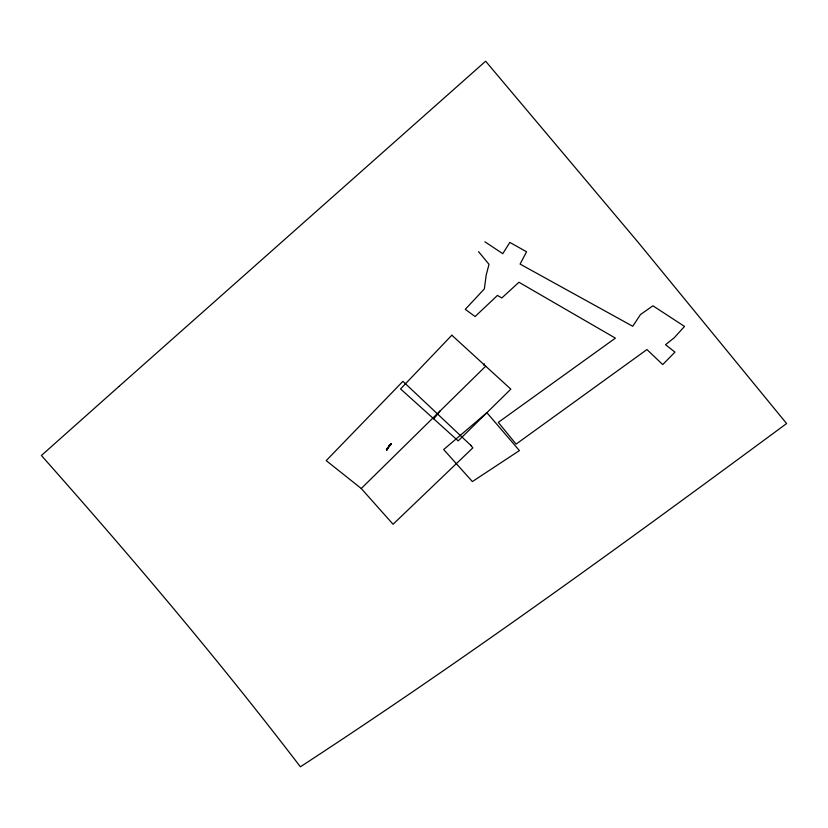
<?xml version="1.0" encoding="UTF-8"?>
<svg xmlns="http://www.w3.org/2000/svg" width="828" height="828" viewBox="0 0 828 828"><rect width="100%" height="100%" fill="white"/><g stroke="black" fill="none" stroke-linecap="round" stroke-linejoin="round"><path stroke-width="1.24" d="M387.939 447.524L387.173 448.745L391.251 443.694L388.777 446.364L389.264 445.847M390.392 444.657L389.884 445.588L391.095 443.88M389.75 445.785L386.645 450.039L388.342 447.513M387.794 447.751C383.405 453.578 392.317 441.955 389.346 445.505M387.245 448.662L386.717 449.946L387.607 448.942M390.381 444.998L390.837 444.512M389.15 445.743L388.611 446.509L389.843 445.071M390.661 444.781L389.988 445.588L390.588 444.853M386.438 449.614L386.935 449.045M387.297 449.314L386.707 449.987M433.789 418.885L439.999 411.061L485.715 366.183M389.45 445.567L388.953 446.178M387.814 447.731L387.121 448.507M483.397 365.034L484.535 363.875M471.525 446.013L402.915 381.335L326.222 460.616L361.256 488.51L439.999 411.061M484.897 241.797L502.803 253.678L509.8 242.407L526.577 251.764L520.087 264.091L632.747 326.284L640.51 314.516L652.93 305.811L684.518 326.418L674.116 337.886L665.536 344.696L674.975 352.117L662.71 364.568L646.947 349.551L516.072 444.118L498.311 422.363L615.39 338.134L518.939 282.255L501.809 297.976L497.452 295.42L475.106 316.534L465.274 309.341L484.37 288.879L486.181 275.113L489.006 264.318L478.553 251.65M361.256 488.51L393.062 524.259L472.85 447.855L470.677 445.216M451.84 335.205L400.566 388.922L458.184 440.9L510.824 389.15L451.84 335.205M119.025 386.386L41.4 455.503C130.979 556.509 218.364 659.523 300.378 766.8C466.578 658.426 626.993 541.326 786.6 423.543L638.533 242.78L485.632 61.2L119.025 386.386M486.874 412.686L443.673 449.532L472.374 481.585L519.415 450.577L486.874 412.686"/></g></svg>
